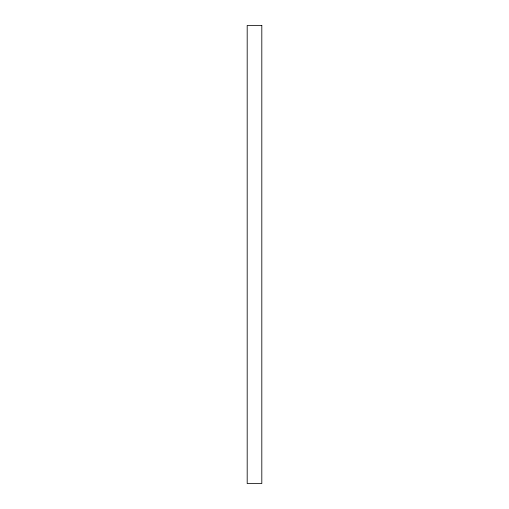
<?xml version="1.0" encoding="UTF-8"?>
<svg xmlns="http://www.w3.org/2000/svg" width="509" height="509" viewBox="0 0 509 509"><rect width="100%" height="100%" fill="white"/><g stroke="black" fill="none" stroke-linecap="round" stroke-linejoin="round"><path stroke-width="0.76" d="M261.811 25.45L247.189 25.45L247.189 483.55L261.811 483.55L261.811 25.45"/></g></svg>
